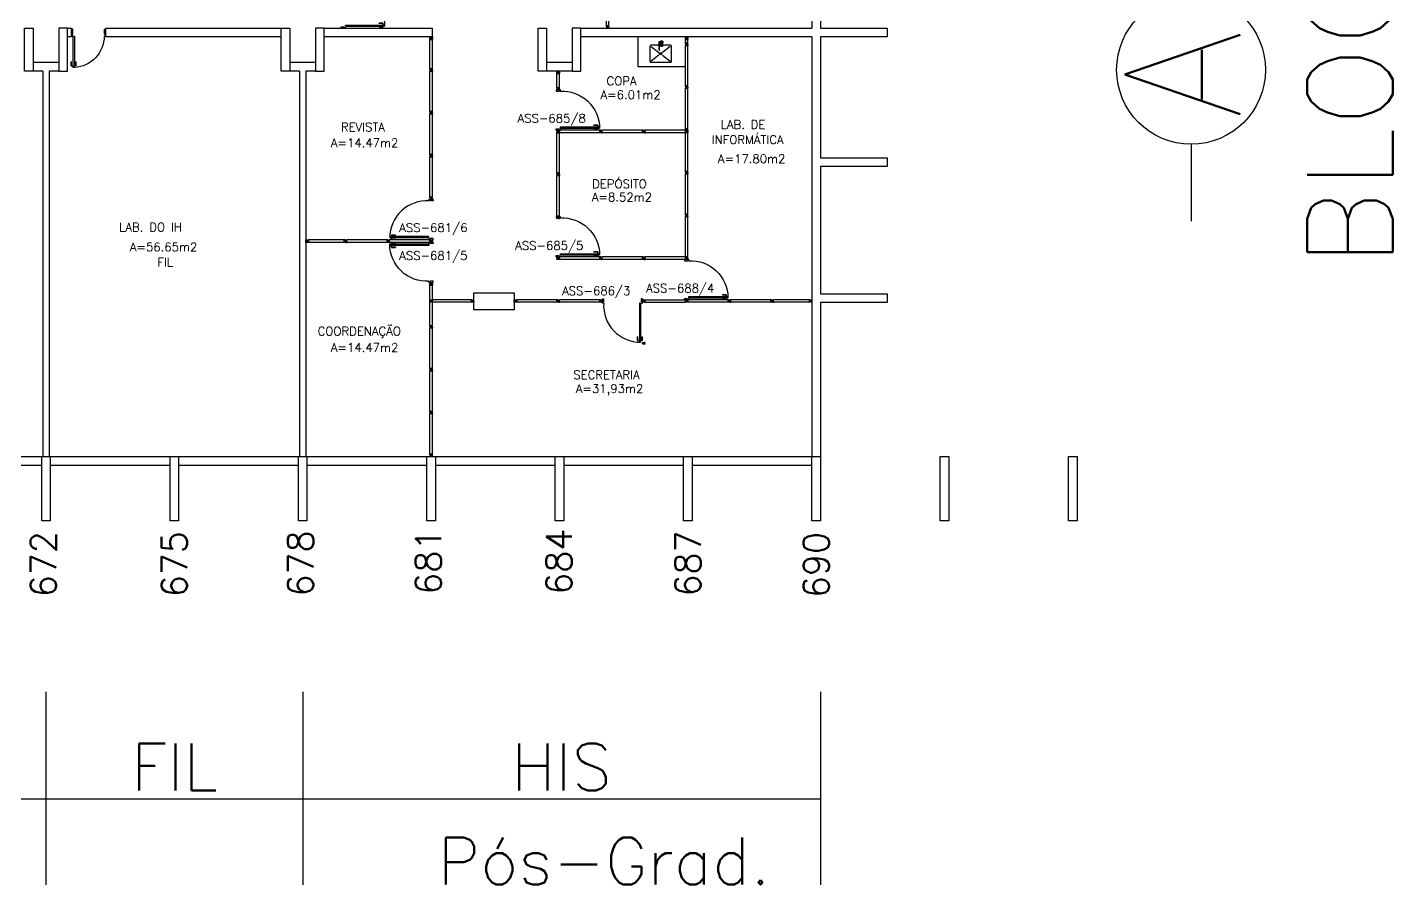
# Model space of a CAD drawing. Extents: x 0 to 244, y -71 to 76.
# Drawn here: x 203.64 to 235.54, y -65.75 to -45.73 of the extents above; entities that cross this region are included whole.
import ezdxf
from ezdxf.enums import TextEntityAlignment as Align

# ---------------------------------------------------------------- set-up
doc = ezdxf.new("R2010")
doc.units = 0
doc.header["$LTSCALE"] = 0.01
doc.header["$MEASUREMENT"] = 0
doc.header["$PDMODE"] = 98
doc.layers.get('0').update_dxf_attribs({"linetype": 'CONTINUOUS'})
doc.layers.get('DEFPOINTS').update_dxf_attribs({"linetype": 'CONTINUOUS'})
for name, color, linetype in [('ALV', 2, 'CONTINUOUS'), ('APSAN', 1, 'CONTINUOUS'), ('BANC', 2, 'CONTINUOUS'), ('CENTRO_DE_CUSTO', 1, 'CONTINUOUS'), ('DIV', 2, 'CONTINUOUS'), ('ESQ', 1, 'CONTINUOUS'), ('ESTR', 3, 'CONTINUOUS'), ('NOPILAR1', 2, 'CONTINUOUS'), ('TEXTO', 2, 'CONTINUOUS'), ('TEXTO-ENDEREÇO', 2, 'CONTINUOUS'), ('TXT-END-EXTERNO', 2, 'CONTINUOUS'), ('TXT-IDENTIFICAÇÃO', 4, 'CONTINUOUS'), ('ÁREA', 2, 'CONTINUOUS')]:
    doc.layers.add(name, color=color, linetype=linetype)
doc.layers.get('0').freeze()
doc.styles.add('1', font='romans.shx')
doc.styles.add('LEGENDA', font='romans.shx', dxfattribs={"height": 0.2})
doc.styles.add('NOPILAR', font='simplex.shx', dxfattribs={"height": 0.6})
doc.styles.add('UNB-100', font='simplex.shx', dxfattribs={"height": 0.2})
doc.styles.add('UNB-100-1', font='simplex.shx', dxfattribs={"height": 0.2})
doc.dimstyles.new('1-600', dxfattribs={"dimtxt": 1.1, "dimasz": 2.5, "dimexe": 2, "dimexo": 4, "dimgap": 0.2, "dimtad": 1, "dimdec": 0, "dimzin": 4, "dimdsep": 46, "dimlunit": 6, "dimtxsty": '1', "dimblk1": 'NONE', "dimblk2": 'NONE', "dimsah": 1, "dimcen": 0, "dimclrd": 2, "dimclre": 2, "dimclrt": 2, "dimadec": 0, "dimazin": 0, "dimtfac": 1, "dimtdec": 0, "dimtmove": 2, "dimatfit": 3, "dimldrblk": 'NONE', "dimfxl": 1, "dimtolj": 1, "dimtzin": 0, "dimarcsym": 0})

# ---------------------------------------------------------------- blocks, each defined once
blk = doc.blocks.new('PILINT-SSN')
for points in [[(0.2, 0), (0.2, -0.6), (0, -0.6), (0, 0)], [(1, 0), (0.8, 0), (0.8, -0.6), (1, -0.6)], [(0, -8.39), (0.2, -8.39), (0.2, -9.39), (0, -9.39)], [(0.8, -8.39), (0.8, -9.39), (1, -9.39), (1, -8.39)]]:
    blk.add_lwpolyline(points, close=True)
blk = doc.blocks.new('PILAR-SSN')
blk.add_lwpolyline([(0.197, -72.467), (0.197, -73.967), (-0.003, -73.967), (-0.003, -72.467)], close=True)
blk = doc.blocks.new('DIVMT-SSN')
for p, q in [((-0.03, 0.008), (-0.03, 0.03)), ((-0.006, 0.03), (-0.03, 0.03)), ((-0.03, 0.008), (-0.02, 0.008)), ((-0.02, -0.008), (-0.02, 0.008)), ((-0.006, 0.02), (-0.006, 0.03)), ((0.006, 0.02), (-0.006, 0.02)), ((-0.005, 0), (0.005, 0)), ((0.005, 0), (-0.005, 0)), ((0, 0.005), (0, -0.005)), ((0, -0.005), (0, 0.005)), ((0.006, 0.03), (0.03, 0.03)), ((0.006, 0.02), (0.006, 0.03)), ((0.03, 0.008), (0.02, 0.008)), ((0.02, -0.008), (0.02, 0.008)), ((0.03, 0.008), (0.03, 0.03)), ((-0.03, -0.008), (-0.03, -0.03)), ((-0.03, -0.008), (-0.02, -0.008)), ((-0.03, -0.03), (-0.03, -0.97)), ((-0.03, -0.03), (-0.009, -0.03)), ((0.03, -0.03), (-0.03, -0.03)), ((-0.03, -0.03), (-0.006, -0.03)), ((-0.009, -0.03), (-0.027, -0.03)), ((-0.006, -0.02), (-0.006, -0.03)), ((-0.006, -0.02), (0.006, -0.02)), ((-0.006, -0.02), (-0.006, -0.03)), ((0.006, -0.02), (-0.006, -0.02)), ((0.005, -0.03), (-0.005, -0.03)), ((0.006, -0.02), (0.006, -0.03)), ((0.006, -0.02), (0.006, -0.03)), ((0.03, -0.03), (0.006, -0.03)), ((0.03, -0.008), (0.02, -0.008)), ((0.03, -0.008), (0.03, -0.03)), ((0.03, -0.03), (0.03, -0.97)), ((0.03, -0.97), (-0.03, -0.97)), ((-0.006, -0.98), (-0.006, -0.97)), ((-0.006, -0.98), (0.006, -0.98)), ((0.006, -1.001), (-0.006, -1.001)), ((0.005, -0.97), (-0.005, -0.97)), ((0, -0.994), (0, -1.007)), ((0, -1.02), (0, -1.021)), ((0.006, -0.98), (0.006, -0.97))]:
    blk.add_line(p, q)
blk = doc.blocks.new('PDV2E-SSN')
at = {"layer": 'DIV'}
for p, q in [((0.076, 0.05), (0.076, 0.965)), ((0.106, 0.965), (0.076, 0.965)), ((0.106, 0.05), (0.106, 0.965)), ((0.034, 0.925), (0.034, 0.835)), ((0.034, 0.925), (0.074, 0.925)), ((0.044, 0.835), (0.034, 0.835)), ((0.044, 0.915), (0.044, 0.835)), ((0.044, 0.915), (0.074, 0.915)), ((0.148, 0.925), (0.108, 0.925)), ((0.138, 0.915), (0.108, 0.915)), ((0.138, 0.915), (0.138, 0.835)), ((0.138, 0.835), (0.148, 0.835)), ((0.148, 0.925), (0.148, 0.835)), ((0.031, 0.05), (0.031, -0.05)), ((0.051, 0.05), (0.031, 0.05)), ((0.051, 0.02), (0.051, 0.05)), ((0.051, 0.02), (0.061, 0.02)), ((0.061, -0.05), (0.061, 0.02)), ((0.076, 0.05), (0.106, 0.05)), ((0.95, 0.02), (0.94, 0.02)), ((0.94, -0.05), (0.94, 0.02)), ((0.95, 0.02), (0.95, 0.05)), ((0.95, 0.05), (0.97, 0.05)), ((0.97, 0.05), (0.97, 0.035)), ((0.97, 0.035), (0.97, -0.035)), ((0.031, -0.05), (0.061, -0.05)), ((0.97, -0.05), (0.94, -0.05)), ((0.97, -0.035), (0.97, -0.05))]:
    blk.add_line(p, q, dxfattribs=at)
at = {"layer": 'DIV', "color": 1}
blk.add_arc((0.076, 0.1), 0.865, 356.6786, 90, dxfattribs=at)
blk = doc.blocks.new('PE80-SSN')
at = {"color": 2}
for p, q in [((0.075, 0), (-0.075, 0)), ((-0.075, -0.03), (-0.075, 0)), ((0.075, 0), (0.075, -0.02)), ((0.04, -0.03), (-0.075, -0.03)), ((0.075, -0.02), (0.04, -0.02)), ((0.04, -0.03), (0.04, -0.02)), ((0.085, -0.03), (0.817, -0.03)), ((0.085, -0.03), (0.085, -0.065)), ((0.085, -0.065), (0.817, -0.065)), ((0.817, -0.065), (0.817, -0.03))]:
    blk.add_line(p, q, dxfattribs=at)
at = {"color": 1}
for p, q in [((0.777, 0.01), (0.687, 0.01)), ((0.687, 0), (0.687, 0.01)), ((0.777, 0.01), (0.777, -0.03)), ((0.767, 0), (0.687, 0)), ((0.767, -0.095), (0.687, -0.095)), ((0.687, -0.095), (0.687, -0.105)), ((0.777, -0.105), (0.687, -0.105)), ((0.767, 0), (0.767, -0.03)), ((0.767, -0.095), (0.767, -0.065)), ((0.777, -0.105), (0.777, -0.065))]:
    blk.add_line(p, q, dxfattribs=at)
for p, q in [((0.04, -0.771), (-0.075, -0.771)), ((-0.075, -0.771), (-0.075, -0.801)), ((0.075, -0.801), (-0.075, -0.801)), ((0.075, -0.802), (-0.075, -0.802)), ((0.04, -0.771), (0.04, -0.781)), ((0.075, -0.781), (0.04, -0.781)), ((0.075, -0.801), (0.075, -0.781))]:
    blk.add_line(p, q)
blk.add_arc((0.085, -0.03), 0.731, 270, 357.3429, dxfattribs=at)
blk = doc.blocks.new('MTT-SSN')
for p, q in [((-0.0051, 0), (0.0051, 0)), ((0, -0.0051), (0, 0.0051))]:
    blk.add_line(p, q)
blk.add_lwpolyline([(-0.008, 0.03), (-0.008, 0.02), (0.008, 0.02), (0.008, 0.03), (0.03, 0.03), (0.03, 0.006), (0.0205, 0.006), (0.0205, -0.006), (0.03, -0.006), (0.03, -0.03), (0.008, -0.03), (0.008, -0.02), (-0.008, -0.02), (-0.008, -0.03), (-0.03, -0.03), (-0.03, -0.006), (-0.0185, -0.006), (-0.0185, 0.006), (-0.03, 0.006), (-0.03, 0.03)], close=True)
blk = doc.blocks.new('INOXA1-P')
for p, q in [((0.043, 0.008), (0.043, -0.022)), ((0.062, 0.04), (0.071, 0.04)), ((0.131, 0.048), (0.076, 0.043)), ((0.131, -0.002), (0.076, 0.003)), ((0.12, 0.23), (0.12, 0.047)), ((0.22, 0.25), (0.14, 0.25)), ((0.15, 0.22), (0.287, 0.043)), ((0.5, 0.25), (0.22, 0.25)), ((0.353, 0.043), (0.49, 0.22)), ((0.52, 0.23), (0.52, -0.23)), ((0.22, -0.027), (0.054, -0.027)), ((0.22, -0.037), (0.054, -0.037)), ((0.063, -0.003), (0.063, -0.021)), ((0.12, -0.001), (0.12, -0.027)), ((0.12, -0.037), (0.12, -0.23)), ((0.22, -0.25), (0.14, -0.25)), ((0.15, -0.22), (0.287, -0.043)), ((0.231, -0.027), (0.22, -0.027)), ((0.231, -0.037), (0.22, -0.037)), ((0.5, -0.25), (0.22, -0.25)), ((0.353, -0.043), (0.49, -0.22))]:
    blk.add_line(p, q)
blk.add_lwpolyline([(0.076, 0.003), (0.072, 0.004), (0.069, 0.009), (0.067, 0.015), (0.066, 0.023), (0.067, 0.031), (0.069, 0.037), (0.072, 0.042), (0.076, 0.043)])
blk.add_lwpolyline([(0.131, 0.048), (0.137, 0.046), (0.143, 0.041), (0.147, 0.033), (0.148, 0.023), (0.147, 0.013), (0.143, 0.006), (0.137, 0), (0.131, -0.002), (0.125, 0), (0.119, 0.006), (0.115, 0.013), (0.114, 0.023), (0.115, 0.033), (0.119, 0.041), (0.125, 0.046)], close=True)
for radius in [0.0266, 0.0163]:
    blk.add_circle((0.32, 0), radius)
for centre, radius, start, end in [((0.054, 0.023), 0.0349, 36.1705, 252.2568), ((0.054, 0.023), 0.0189, 62.7367, 235.7375), ((0.073, -0.003), 0.01, 102.8285, 180), ((0.054, 0.023), 0.0349, 285.5373, 323.9987), ((0.14, 0.23), 0.02, 90, 180), ((0.5, 0.23), 0.02, 360, 90), ((0.054, -0.032), 0.0145, 20.161, 339.839), ((0.054, -0.032), 0.005, 90.0037, 269.9963), ((0.14, -0.23), 0.02, 180, 270), ((0.231, -0.032), 0.00738, 222.6559, 137.3441), ((0.231, -0.032), 0.005, 269.9935, 90.0065), ((0.5, -0.23), 0.02, 270, 360)]:
    blk.add_arc(centre, radius, start, end)
blk = doc.blocks.new('*D70')
at = {"layer": 'DEFPOINTS', "color": 0, "transparency": 16777216}
for p in [(210.072, -57.247), (222.172, -57.247), (210.072, -63.747)]:
    blk.add_point(p, dxfattribs=at)
at = {"layer": 'TXT-END-EXTERNO', "color": 2, "lineweight": -2, "transparency": 16777216}
for p, q in [((210.072, -61.247), (210.072, -65.747)), ((222.172, -61.247), (222.172, -65.747)), ((222.172, -63.747), (210.072, -63.747))]:
    blk.add_line(p, q, dxfattribs=at)
at = {"layer": 'TXT-END-EXTERNO', "color": 2, "transparency": 16777216, "insert": (216.122, -62.997), "char_height": 1.1, "attachment_point": 5, "style": '1'}
blk.add_mtext('\\A1;HIS', dxfattribs=at)
blk = doc.blocks.new('_NONE')
at = {"color": 0, "linetype": 'ByBlock'}
blk.add_circle((0, 0), 0.25, dxfattribs=at)
blk = doc.blocks.new('MTINI-SSN')
for p, q in [((-0.03, 0.008), (-0.03, 0.028)), ((-0.03, 0.028), (-0.008, 0.028)), ((-0.03, 0.008), (-0.02, 0.008)), ((-0.02, 0), (-0.02, 0.008)), ((-0.001, 0), (-0.02, 0)), ((-0.008, 0.019), (-0.008, 0.028)), ((0.008, 0.019), (-0.008, 0.019)), ((0.005, 0), (-0.005, 0)), ((0.02, 0), (-0.001, 0)), ((0, -0.005), (0, 0.005)), ((0.008, 0.019), (0.008, 0.028)), ((0.03, 0.028), (0.008, 0.028)), ((0.03, 0.008), (0.02, 0.008)), ((0.02, 0), (0.02, 0.008)), ((0.03, 0.008), (0.03, 0.028))]:
    blk.add_line(p, q)
blk = doc.blocks.new('*D71')
at = {"layer": 'DEFPOINTS', "color": 0, "transparency": 16777216}
for p in [(192.072, -57.247), (204.072, -57.247), (192.072, -63.747)]:
    blk.add_point(p, dxfattribs=at)
at = {"layer": 'TXT-END-EXTERNO', "color": 2, "lineweight": -2, "transparency": 16777216}
for p, q in [((192.072, -61.247), (192.072, -65.747)), ((204.072, -61.247), (204.072, -65.747)), ((204.072, -63.747), (192.072, -63.747))]:
    blk.add_line(p, q, dxfattribs=at)
at = {"layer": 'TXT-END-EXTERNO', "color": 2, "transparency": 16777216, "insert": (198.072, -62.997), "char_height": 1.1, "attachment_point": 5, "style": '1'}
blk.add_mtext('\\A1;IH', dxfattribs=at)
blk = doc.blocks.new('*D72')
at = {"layer": 'DEFPOINTS', "color": 0, "transparency": 16777216}
for p in [(204.072, -57.247), (210.072, -57.247), (204.072, -63.747)]:
    blk.add_point(p, dxfattribs=at)
at = {"layer": 'TXT-END-EXTERNO', "color": 2, "lineweight": -2, "transparency": 16777216}
for p, q in [((204.072, -61.247), (204.072, -65.747)), ((210.072, -61.247), (210.072, -65.747)), ((210.072, -63.747), (204.072, -63.747))]:
    blk.add_line(p, q, dxfattribs=at)
at = {"layer": 'TXT-END-EXTERNO', "color": 2, "transparency": 16777216, "insert": (207.072, -62.997), "char_height": 1.1, "attachment_point": 5, "style": '1'}
blk.add_mtext('\\A1;FIL', dxfattribs=at)

msp = doc.modelspace()

# ---------------------------------------------------------------- linework, layer by layer
at = {"layer": 'ALV'}
for p, q in [((222.174, -42.918), (222.174, -45.747)), ((221.974, -43.747), (221.974, -45.747)), ((204.572, -45.747), (204.672, -45.747)), ((204.672, -45.947), (204.572, -45.947)), ((204.672, -45.947), (204.672, -45.747)), ((205.474, -45.747), (209.572, -45.747)), ((205.474, -45.947), (205.474, -45.747)), ((209.572, -45.947), (205.474, -45.947)), ((210.572, -45.747), (213.102, -45.747)), ((213.102, -45.947), (210.572, -45.947)), ((213.102, -45.947), (213.102, -45.747)), ((216.572, -45.747), (221.974, -45.747)), ((221.974, -45.947), (216.572, -45.947)), ((221.974, -45.947), (221.974, -55.747)), ((222.174, -45.747), (223.728, -45.747)), ((222.174, -45.947), (222.174, -48.776)), ((223.728, -45.947), (222.174, -45.947)), ((223.728, -45.747), (223.728, -45.947)), ((204.372, -46.547), (203.772, -46.547)), ((210.372, -46.547), (209.772, -46.547)), ((216.372, -46.547), (215.772, -46.547)), ((203.997, -46.747), (203.772, -46.747)), ((203.997, -46.747), (203.997, -55.747)), ((204.147, -46.747), (204.147, -55.747)), ((204.372, -46.747), (204.147, -46.747)), ((209.997, -46.747), (209.772, -46.747)), ((209.997, -46.747), (209.997, -55.747)), ((210.147, -46.747), (210.147, -55.747)), ((210.372, -46.747), (210.147, -46.747)), ((216.372, -46.747), (215.772, -46.747)), ((222.174, -48.776), (223.728, -48.776)), ((223.728, -48.776), (223.728, -48.976)), ((223.728, -48.976), (222.174, -48.976)), ((222.174, -48.976), (222.174, -51.949)), ((222.174, -51.949), (223.728, -51.949)), ((223.728, -51.949), (223.728, -52.149)), ((223.728, -52.149), (222.174, -52.149)), ((222.174, -52.149), (222.174, -55.747)), ((201.172, -55.747), (203.972, -55.747)), ((204.172, -55.747), (206.972, -55.747)), ((207.172, -55.747), (209.972, -55.747)), ((210.172, -55.747), (212.972, -55.747)), ((213.172, -55.747), (215.972, -55.747)), ((216.172, -55.747), (218.972, -55.747)), ((219.172, -55.747), (221.972, -55.747)), ((201.172, -55.947), (203.972, -55.947)), ((204.172, -55.947), (206.972, -55.947)), ((207.172, -55.947), (209.972, -55.947)), ((210.172, -55.947), (212.972, -55.947)), ((213.172, -55.947), (215.972, -55.947)), ((216.172, -55.947), (218.972, -55.947)), ((219.172, -55.947), (221.972, -55.947))]:
    msp.add_line(p, q, dxfattribs=at)
at = {"layer": 'BANC'}
for p, q in [((217.914, -46.647), (217.914, -45.947)), ((219.014, -46.647), (217.914, -46.647))]:
    msp.add_line(p, q, dxfattribs=at)
at = {"layer": 'DIV'}
for p, q in [((213.042, -46.687), (213.042, -46.007)), ((213.042, -46.007), (213.102, -46.007)), ((213.102, -46.687), (213.102, -46.007)), ((219.014, -46.087), (219.014, -46.007)), ((219.014, -46.007), (219.074, -46.007)), ((219.014, -46.087), (219.038, -46.087)), ((219.014, -46.109), (219.014, -46.087)), ((219.014, -46.087), (219.074, -46.087)), ((219.014, -46.109), (219.024, -46.109)), ((219.014, -46.125), (219.024, -46.125)), ((219.014, -46.125), (219.014, -46.147)), ((219.038, -46.147), (219.014, -46.147)), ((219.024, -46.109), (219.024, -46.125)), ((219.038, -46.096), (219.038, -46.087)), ((219.038, -46.096), (219.038, -46.087)), ((219.038, -46.096), (219.05, -46.096)), ((219.05, -46.096), (219.038, -46.096)), ((219.038, -46.137), (219.05, -46.137)), ((219.038, -46.137), (219.038, -46.147)), ((219.039, -46.087), (219.049, -46.087)), ((219.05, -46.096), (219.05, -46.087)), ((219.074, -46.087), (219.05, -46.087)), ((219.05, -46.096), (219.05, -46.087)), ((219.05, -46.137), (219.05, -46.147)), ((219.05, -46.147), (219.074, -46.147)), ((219.053, -46.087), (219.071, -46.087)), ((219.074, -46.087), (219.053, -46.087)), ((219.074, -46.109), (219.064, -46.109)), ((219.064, -46.109), (219.064, -46.125)), ((219.074, -46.125), (219.064, -46.125)), ((219.074, -46.087), (219.074, -46.007)), ((219.074, -46.109), (219.074, -46.087)), ((219.074, -46.125), (219.074, -46.147)), ((213.042, -46.687), (213.066, -46.687)), ((213.042, -46.709), (213.042, -46.687)), ((213.042, -46.687), (213.102, -46.687)), ((213.042, -46.709), (213.052, -46.709)), ((213.042, -46.725), (213.052, -46.725)), ((213.042, -46.725), (213.042, -46.747)), ((213.066, -46.747), (213.042, -46.747)), ((213.052, -46.709), (213.052, -46.725)), ((213.066, -46.696), (213.066, -46.687)), ((213.066, -46.696), (213.066, -46.687)), ((213.066, -46.696), (213.078, -46.696)), ((213.078, -46.696), (213.066, -46.696)), ((213.066, -46.737), (213.078, -46.737)), ((213.066, -46.737), (213.066, -46.747)), ((213.067, -46.687), (213.077, -46.687)), ((213.078, -46.696), (213.078, -46.687)), ((213.102, -46.687), (213.078, -46.687)), ((213.078, -46.696), (213.078, -46.687)), ((213.078, -46.737), (213.078, -46.747)), ((213.078, -46.747), (213.102, -46.747)), ((213.081, -46.687), (213.099, -46.687)), ((213.102, -46.687), (213.081, -46.687)), ((213.102, -46.709), (213.092, -46.709)), ((213.092, -46.709), (213.092, -46.725)), ((213.102, -46.725), (213.092, -46.725)), ((213.102, -46.709), (213.102, -46.687)), ((213.102, -46.725), (213.102, -46.747)), ((216.013, -46.807), (216.073, -46.807)), ((216.013, -47.128), (216.013, -46.807)), ((216.037, -46.776), (216.049, -46.776)), ((216.049, -46.797), (216.037, -46.797)), ((216.037, -46.797), (216.037, -46.807)), ((216.038, -46.807), (216.048, -46.807)), ((216.043, -46.757), (216.043, -46.756)), ((216.043, -46.783), (216.043, -46.77)), ((216.049, -46.797), (216.049, -46.807)), ((216.073, -47.128), (216.073, -46.807)), ((216.013, -47.128), (216.073, -47.128)), ((216.013, -47.15), (216.013, -47.128)), ((216.013, -47.128), (216.037, -47.128)), ((216.013, -47.15), (216.023, -47.15)), ((216.013, -47.166), (216.013, -47.188)), ((216.013, -47.166), (216.023, -47.166)), ((216.037, -47.188), (216.013, -47.188)), ((216.023, -47.15), (216.023, -47.166)), ((216.037, -47.137), (216.037, -47.128)), ((216.037, -47.137), (216.037, -47.128)), ((216.049, -47.137), (216.037, -47.137)), ((216.037, -47.137), (216.049, -47.137)), ((216.037, -47.178), (216.037, -47.188)), ((216.037, -47.178), (216.049, -47.178)), ((216.038, -47.128), (216.048, -47.128)), ((216.048, -47.158), (216.038, -47.158)), ((216.038, -47.158), (216.048, -47.158)), ((216.043, -47.163), (216.043, -47.152)), ((216.043, -47.152), (216.043, -47.163)), ((216.049, -47.137), (216.049, -47.128)), ((216.073, -47.128), (216.049, -47.128)), ((216.049, -47.137), (216.049, -47.128)), ((216.049, -47.178), (216.049, -47.188)), ((216.049, -47.188), (216.073, -47.188)), ((216.073, -47.128), (216.052, -47.128)), ((216.052, -47.128), (216.07, -47.128)), ((216.063, -47.15), (216.063, -47.166)), ((216.073, -47.15), (216.063, -47.15)), ((216.073, -47.166), (216.063, -47.166)), ((216.073, -47.15), (216.073, -47.128)), ((216.073, -47.166), (216.073, -47.188)), ((210.158, -50.717), (210.157, -50.717)), ((210.184, -50.717), (210.171, -50.717)), ((210.177, -50.723), (210.177, -50.711)), ((210.198, -50.711), (210.198, -50.723)), ((210.198, -50.711), (210.208, -50.711)), ((210.198, -50.723), (210.208, -50.723)), ((210.208, -50.747), (210.208, -50.687)), ((211.042, -50.687), (210.208, -50.687)), ((210.208, -50.722), (210.208, -50.712)), ((211.042, -50.687), (211.042, -50.708)), ((211.042, -50.747), (211.042, -50.687)), ((211.064, -50.687), (211.042, -50.687)), ((211.042, -50.687), (211.042, -50.711)), ((211.042, -50.708), (211.042, -50.69)), ((211.052, -50.711), (211.042, -50.711)), ((211.052, -50.711), (211.042, -50.711)), ((211.042, -50.722), (211.042, -50.712)), ((211.052, -50.723), (211.042, -50.723)), ((211.042, -50.747), (211.042, -50.723)), ((211.052, -50.723), (211.042, -50.723)), ((211.052, -50.711), (211.052, -50.723)), ((211.052, -50.723), (211.052, -50.711)), ((211.064, -50.687), (211.064, -50.697)), ((211.064, -50.697), (211.08, -50.697)), ((211.077, -50.717), (211.067, -50.717)), ((211.067, -50.717), (211.077, -50.717)), ((211.072, -50.712), (211.072, -50.722)), ((211.072, -50.722), (211.072, -50.712)), ((211.08, -50.687), (211.102, -50.687)), ((211.08, -50.687), (211.08, -50.697)), ((211.093, -50.711), (211.102, -50.711)), ((211.093, -50.723), (211.093, -50.711)), ((211.093, -50.723), (211.102, -50.723)), ((211.102, -50.711), (211.102, -50.687)), ((211.102, -50.723), (211.102, -50.747)), ((211.042, -50.747), (210.208, -50.747)), ((211.064, -50.747), (211.042, -50.747)), ((211.064, -50.747), (211.064, -50.737)), ((211.064, -50.737), (211.08, -50.737)), ((211.08, -50.747), (211.08, -50.737)), ((211.08, -50.747), (211.102, -50.747)), ((213.053, -52.117), (213.052, -52.117)), ((213.079, -52.117), (213.066, -52.117)), ((213.072, -52.123), (213.072, -52.111)), ((213.093, -52.111), (213.093, -52.123)), ((213.093, -52.111), (213.103, -52.111)), ((213.093, -52.123), (213.103, -52.123)), ((213.103, -52.147), (213.103, -52.087)), ((214.014, -52.087), (213.103, -52.087)), ((213.103, -52.122), (213.103, -52.112)), ((214.014, -52.147), (213.103, -52.147)), ((214.014, -52.087), (214.014, -52.108)), ((214.014, -52.147), (214.014, -52.087)), ((214.036, -52.087), (214.014, -52.087)), ((214.014, -52.087), (214.014, -52.111)), ((214.014, -52.108), (214.014, -52.09)), ((214.023, -52.111), (214.014, -52.111)), ((214.023, -52.111), (214.014, -52.111)), ((214.014, -52.122), (214.014, -52.112)), ((214.023, -52.123), (214.014, -52.123)), ((214.014, -52.147), (214.014, -52.123)), ((214.023, -52.123), (214.014, -52.123)), ((214.036, -52.147), (214.014, -52.147)), ((214.023, -52.111), (214.023, -52.123)), ((214.023, -52.123), (214.023, -52.111)), ((214.036, -52.087), (214.036, -52.097)), ((214.036, -52.097), (214.052, -52.097)), ((214.036, -52.147), (214.036, -52.137)), ((214.036, -52.137), (214.052, -52.137)), ((214.049, -52.117), (214.039, -52.117)), ((214.039, -52.117), (214.049, -52.117)), ((214.044, -52.112), (214.044, -52.122)), ((214.044, -52.122), (214.044, -52.112)), ((214.052, -52.087), (214.074, -52.087)), ((214.052, -52.087), (214.052, -52.097)), ((214.052, -52.147), (214.052, -52.137)), ((214.052, -52.147), (214.074, -52.147)), ((214.064, -52.111), (214.074, -52.111)), ((214.064, -52.123), (214.064, -52.111)), ((214.064, -52.123), (214.074, -52.123)), ((214.074, -52.111), (214.074, -52.087)), ((214.074, -52.123), (214.074, -52.147)), ((221.074, -52.147), (221.074, -52.087)), ((221.914, -52.087), (221.074, -52.087)), ((221.914, -52.147), (221.074, -52.147)), ((218.014, -53.114), (218.074, -53.114)), ((218.036, -53.114), (218.014, -53.114)), ((218.036, -53.114), (218.036, -53.104)), ((218.036, -53.104), (218.052, -53.104)), ((218.052, -53.114), (218.052, -53.104)), ((218.052, -53.114), (218.074, -53.114))]:
    msp.add_line(p, q, dxfattribs=at)
msp.add_lwpolyline([(215.014, -51.923), (215.014, -52.323), (214.074, -52.323), (214.074, -51.923), (215.014, -51.923)], close=True, dxfattribs=at)
at = {"layer": 'ESTR'}
for points in [[(203.572, -45.747), (203.772, -45.747), (203.772, -46.747), (203.572, -46.747)], [(204.372, -45.747), (204.372, -46.747), (204.572, -46.747), (204.572, -45.747)], [(225.172, -57.247), (224.972, -57.247), (224.972, -55.747), (225.172, -55.747)], [(228.172, -57.247), (227.972, -57.247), (227.972, -55.747), (228.172, -55.747)]]:
    msp.add_lwpolyline(points, close=True, dxfattribs=at)
at = {"layer": 'TXT-IDENTIFICAÇÃO', "color": 2}
msp.add_line((230.833, -48.455), (230.833, -50.251), dxfattribs=at)
at = {"layer": 'TXT-IDENTIFICAÇÃO', "color": 3}
msp.add_circle((230.833, -46.716), 1.739, dxfattribs=at)

# ---------------------------------------------------------------- block references
at = {"layer": 'ALV'}
msp.add_blockref('MTINI-SSN', (218.044, -53.114), dxfattribs=at)
at = {"layer": 'APSAN', "rotation": 270}
msp.add_blockref('INOXA1-P', (218.439, -46.024), dxfattribs=at)
at = {"layer": 'DIV', "xscale": -1}
for name, p, rotation in [('PDV2E-SSN', (211.022, -45.778), 270), ('PDV2E-SSN', (216.044, -48.158), 270), ('PDV2E-SSN', (216.044, -51.118), 270), ('PDV2E-SSN', (213.072, -50.716), 90), ('PDV2E-SSN', (219.044, -52.118), 270), ('DIVMT-SSN', (218.044, -52.117), 90)]:
    msp.add_blockref(name, p, dxfattribs=dict(at, rotation=rotation))
at = {"layer": 'DIV'}
for name, p, rotation in [('DIVMT-SSN', (217.199, -45.717), 180), ('DIVMT-SSN', (219.044, -47.117), 180), ('DIVMT-SSN', (213.072, -47.717), 180), ('DIVMT-SSN', (219.044, -48.117), 180), ('DIVMT-SSN', (213.072, -48.717), 180), ('DIVMT-SSN', (216.043, -49.157), 180), ('DIVMT-SSN', (217.044, -48.157), 270), ('DIVMT-SSN', (218.044, -48.157), 270), ('DIVMT-SSN', (219.044, -48.157), 270), ('DIVMT-SSN', (219.044, -49.117), 180), ('DIVMT-SSN', (213.072, -49.717), 180), ('DIVMT-SSN', (216.043, -50.157), 180), ('DIVMT-SSN', (219.044, -50.117), 180), ('PDV2E-SSN', (213.072, -50.718), 90), ('DIVMT-SSN', (219.044, -51.117), 180), ('DIVMT-SSN', (212.072, -50.717), 270), ('DIVMT-SSN', (213.072, -50.717), 270), ('DIVMT-SSN', (217.044, -51.117), 270), ('DIVMT-SSN', (218.044, -51.117), 270), ('DIVMT-SSN', (219.044, -51.117), 270), ('DIVMT-SSN', (213.072, -52.717), 180), ('DIVMT-SSN', (216.044, -52.117), 270), ('DIVMT-SSN', (217.044, -52.117), 270), ('PDV2E-SSN', (218.045, -52.117), 180), ('DIVMT-SSN', (220.044, -52.117), 270), ('DIVMT-SSN', (221.044, -52.117), 270), ('DIVMT-SSN', (213.072, -53.717), 180), ('DIVMT-SSN', (213.072, -54.717), 180), ('DIVMT-SSN', (213.072, -55.717), 180)]:
    msp.add_blockref(name, p, dxfattribs=dict(at, rotation=rotation))
for p in [(213.072, -45.977), (219.044, -45.977), (216.043, -46.776), (216.043, -48.157), (210.177, -50.717), (216.043, -51.117), (213.072, -51.716), (213.072, -52.117), (215.043, -52.117), (219.044, -52.117), (221.944, -52.117)]:
    msp.add_blockref('MTT-SSN', p, dxfattribs=at)
at = {"layer": 'ESQ', "xscale": -1, "rotation": 90}
msp.add_blockref('PE80-SSN', (204.672, -45.847), dxfattribs=at)
at = {"layer": 'ESTR'}
for name, p in [('PILAR-SSN', (203.975, 16.72)), ('PILAR-SSN', (206.975, 16.72)), ('PILAR-SSN', (209.975, 16.72)), ('PILAR-SSN', (212.975, 16.72)), ('PILAR-SSN', (215.975, 16.72)), ('PILAR-SSN', (218.975, 16.72)), ('PILAR-SSN', (221.975, 16.72)), ('PILAR-SSN', (221.975, 16.72)), ('PILAR-SSN', (224.975, 16.72)), ('PILINT-SSN', (209.572, -37.357)), ('PILINT-SSN', (215.572, -37.357))]:
    msp.add_blockref(name, p, dxfattribs=at)

# ---------------------------------------------------------------- texts
at = {"layer": 'CENTRO_DE_CUSTO', "linetype": 'Continuous', "style": 'UNB-100'}
msp.add_text('FIL', height=0.2, dxfattribs=at).set_placement((206.673, -51.312))
at = {"layer": 'NOPILAR1', "style": 'NOPILAR'}
for s, p in [('672', (204.314, -59.035)), ('675', (207.373, -59.035)), ('678', (210.323, -59.016)), ('681', (213.31, -58.976)), ('684', (216.362, -58.976)), ('687', (219.373, -59.016)), ('690', (222.373, -59.054))]:
    msp.add_text(s, height=0.6, rotation=90, dxfattribs=at).set_placement(p)
at = {"layer": 'TEXTO', "linetype": 'Continuous', "style": 'UNB-100'}
for s, p in [('COPA', (217.172, -47.078)), ('REVISTA', (210.965, -48.156)), ('LAB. DE', (219.839, -48.096)), ('INFORMÁTICA', (219.63, -48.45)), ('DEPÓSITO', (216.836, -49.483)), ('LAB. DO IH', (205.783, -50.492)), ('COORDENAÇÃO', (210.421, -52.921)), ('SECRETARIA', (216.395, -53.941))]:
    msp.add_text(s, height=0.2, dxfattribs=at).set_placement(p)
at = {"layer": 'TEXTO-ENDEREÇO', "style": 'UNB-100-1'}
for s, p in [('ASS-685/8', (215.094, -47.952)), ('ASS-681/6', (212.329, -50.505)), ('ASS-685/5', (215.039, -50.922)), ('ASS-681/5', (212.329, -51.156)), ('ASS-688/4', (218.097, -51.918)), ('ASS-686/3', (216.134, -51.979))]:
    msp.add_text(s, height=0.2, dxfattribs=at).set_placement(p)
at = {"layer": 'TXT-END-EXTERNO', "insert": (217.116, -65.195), "char_height": 1.1, "attachment_point": 5, "style": '1'}
msp.add_mtext('Pós-Grad.', dxfattribs=at)
at = {"layer": 'TXT-IDENTIFICAÇÃO', "color": 4, "style": 'LEGENDA'}
for s, height, p in [('BLOCO ', 2, (235.545, -51.316)), ('A', 2.7, (231.983, -47.871))]:
    msp.add_text(s, height=height, rotation=90, dxfattribs=at).set_placement(p)
at = {"layer": 'ÁREA', "style": 'UNB-100'}
for s, p in [('A=6.01m2', (217.733, -47.4)), ('A=14.47m2', (211.52, -48.524)), ('A=17.80m2', (220.565, -48.895)), ('A=8.52m2', (217.533, -49.791)), ('A=56.65m2', (206.82, -50.956)), ('A=14.47m2', (211.52, -53.303)), ('A=31,93m2', (217.243, -54.263))]:
    msp.add_text(s, height=0.2, dxfattribs=at).set_placement(p, align=Align.CENTER)

# ---------------------------------------------------------------- dimensions: what is measured, and where the dimension line sits
at = {"layer": 'TXT-END-EXTERNO'}
for p1, p2, text, picture, middle in [((204.072, -57.247), (192.072, -57.247), 'IH', '*D71', (198.072, -62.997)), ((210.072, -57.247), (204.072, -57.247), 'FIL', '*D72', (207.072, -62.997)), ((222.172, -57.247), (210.072, -57.247), 'HIS', '*D70', (216.122, -62.997))]:
    dim = msp.add_aligned_dim(p1=p1, p2=p2, distance=6.5, text=text, dimstyle='1-600', dxfattribs=at)
    dim.commit()
    dim.dimension.update_dxf_attribs({"geometry": picture, "text_midpoint": middle})

doc.saveas('drawing.dxf')
